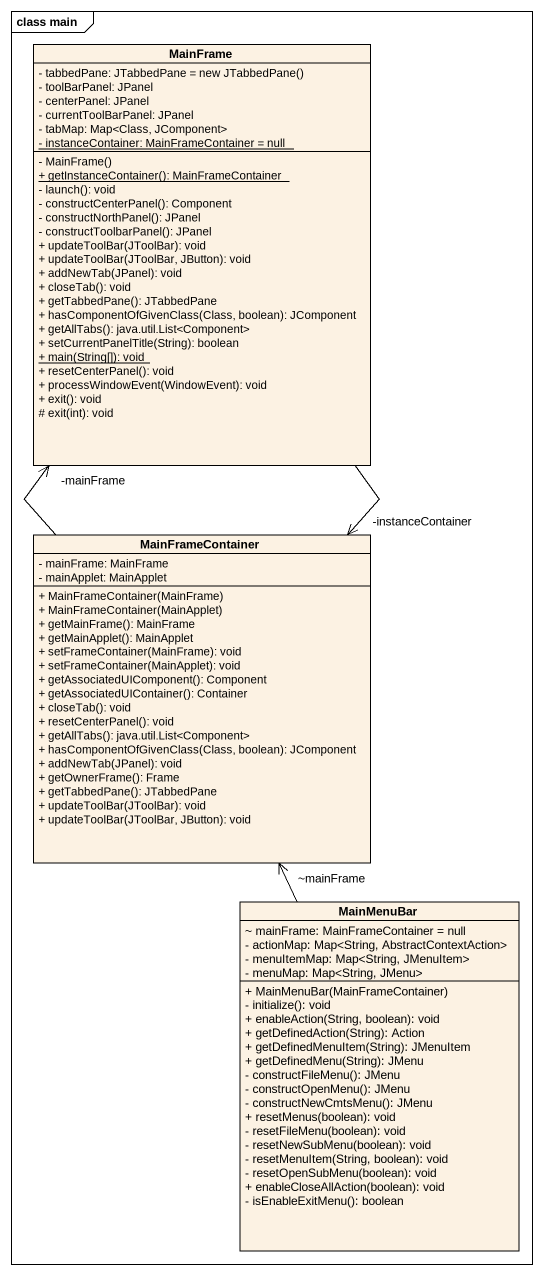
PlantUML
@startuml
mainframe class main
hide circle
hide empty members
skinparam classAttributeIconSize 0
class "MainFrame" as MainFrame_ {
  {field} - tabbedPane: JTabbedPane = new JTabbedPane()
  - toolBarPanel: JPanel
  - centerPanel: JPanel
  - currentToolBarPanel: JPanel
  - tabMap: Map<Class, JComponent>
  {static} - instanceContainer: MainFrameContainer = null
  - MainFrame()
  {static} + getInstanceContainer(): MainFrameContainer
  - launch(): void
  - constructCenterPanel(): Component
  - constructNorthPanel(): JPanel
  - constructToolbarPanel(): JPanel
  + updateToolBar(JToolBar): void
  + updateToolBar(JToolBar, JButton): void
  + addNewTab(JPanel): void
  + closeTab(): void
  + getTabbedPane(): JTabbedPane
  + hasComponentOfGivenClass(Class, boolean): JComponent
  + getAllTabs(): java.util.List<Component>
  + setCurrentPanelTitle(String): boolean
  {static} + main(String[]): void
  + resetCenterPanel(): void
  + processWindowEvent(WindowEvent): void
  + exit(): void
  # exit(int): void
}
class MainFrameContainer {
  - mainFrame: MainFrame
  - mainApplet: MainApplet
  + MainFrameContainer(MainFrame)
  + MainFrameContainer(MainApplet)
  + getMainFrame(): MainFrame
  + getMainApplet(): MainApplet
  + setFrameContainer(MainFrame): void
  + setFrameContainer(MainApplet): void
  + getAssociatedUIComponent(): Component
  + getAssociatedUIContainer(): Container
  + closeTab(): void
  + resetCenterPanel(): void
  + getAllTabs(): java.util.List<Component>
  + hasComponentOfGivenClass(Class, boolean): JComponent
  + addNewTab(JPanel): void
  + getOwnerFrame(): Frame
  + getTabbedPane(): JTabbedPane
  + updateToolBar(JToolBar): void
  + updateToolBar(JToolBar, JButton): void
}
class MainMenuBar {
  ~ mainFrame: MainFrameContainer = null
  - actionMap: Map<String, AbstractContextAction>
  - menuItemMap: Map<String, JMenuItem>
  - menuMap: Map<String, JMenu>
  + MainMenuBar(MainFrameContainer)
  - initialize(): void
  + enableAction(String, boolean): void
  + getDefinedAction(String): Action
  + getDefinedMenuItem(String): JMenuItem
  + getDefinedMenu(String): JMenu
  - constructFileMenu(): JMenu
  - constructOpenMenu(): JMenu
  - constructNewCmtsMenu(): JMenu
  + resetMenus(boolean): void
  - resetFileMenu(boolean): void
  - resetNewSubMenu(boolean): void
  - resetMenuItem(String, boolean): void
  - resetOpenSubMenu(boolean): void
  + enableCloseAllAction(boolean): void
  - isEnableExitMenu(): boolean
}
MainFrame_ --> "-instanceContainer" MainFrameContainer
MainFrameContainer -up-> "-mainFrame" MainFrame_
MainMenuBar -up-> "~mainFrame" MainFrameContainer
@enduml
